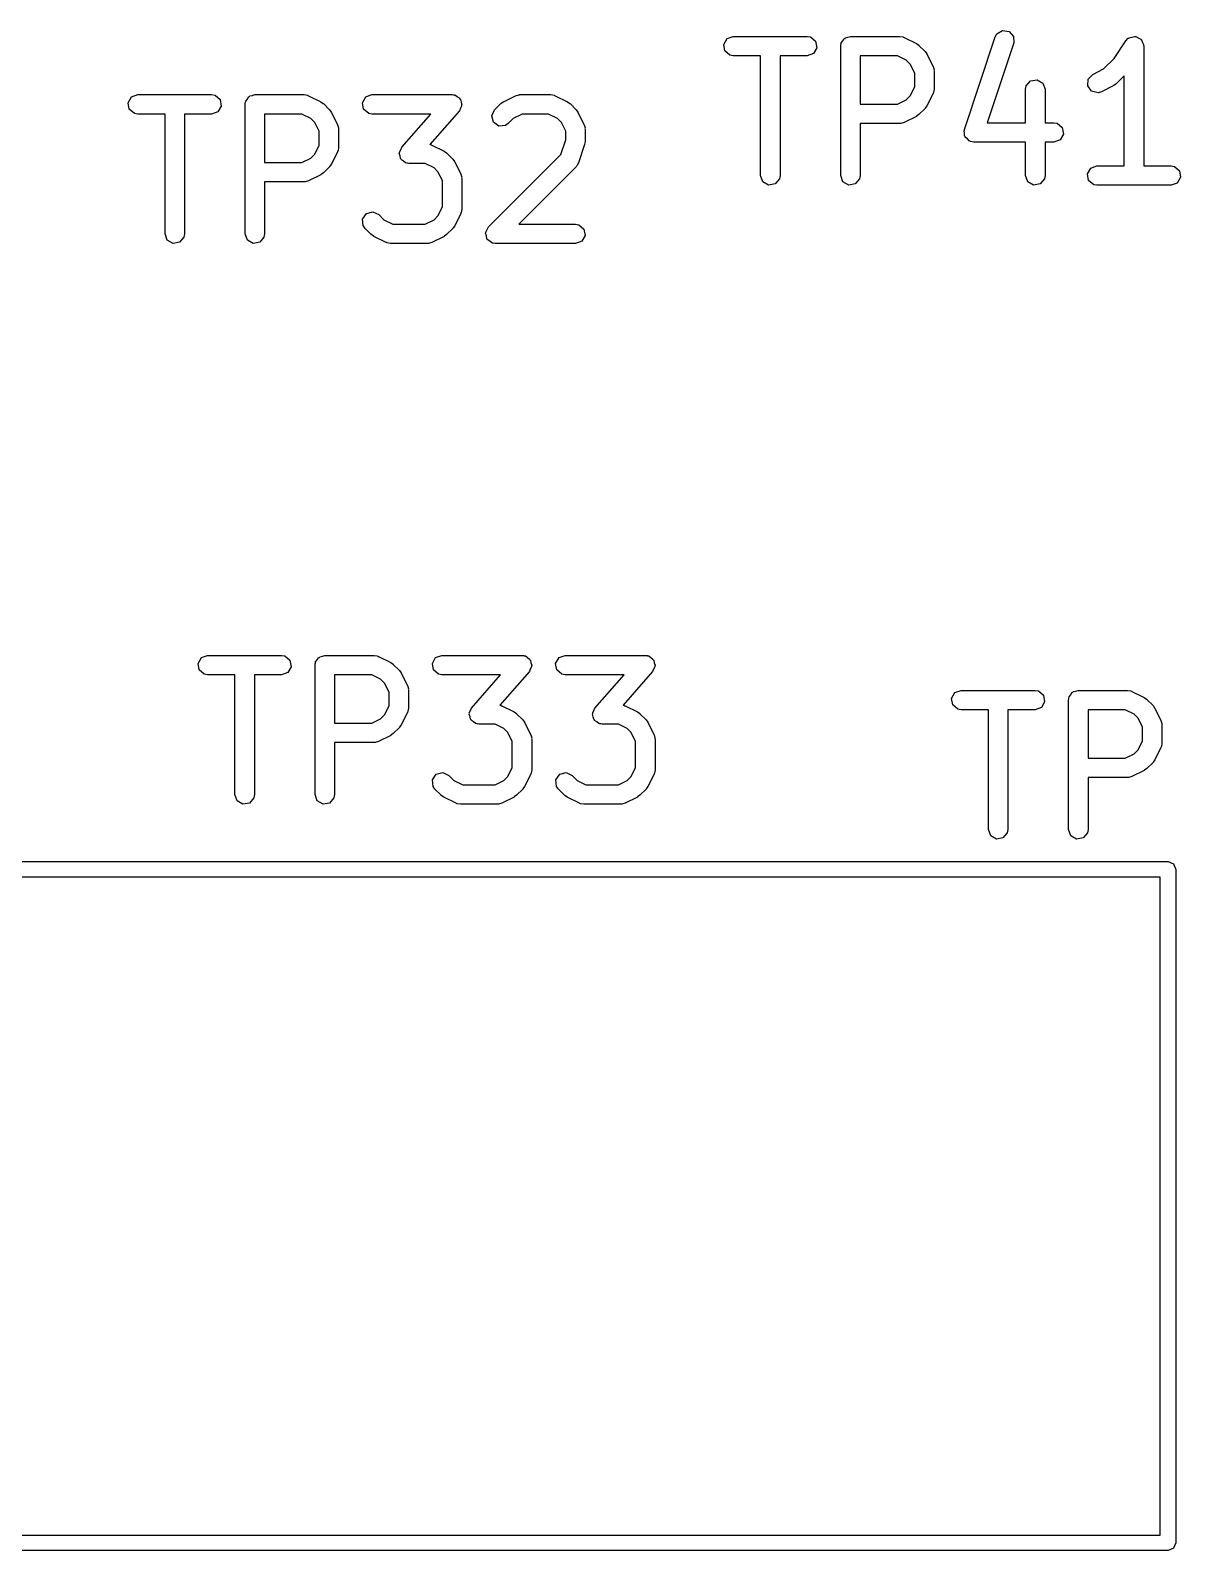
# Model space of a CAD drawing. Extents: x 93 to 212, y -133 to -50.
# Drawn here: x 128.15 to 137.04, y -61.67 to -49.93 of the extents above; entities that cross this region are included whole.
import ezdxf

# ---------------------------------------------------------------- set-up
doc = ezdxf.new("R2010")
doc.units = 0
doc.layers.add('BLACK', color=7, linetype='CONTINUOUS')

msp = doc.modelspace()

# ---------------------------------------------------------------- linework, layer by layer
at = {"layer": 'BLACK', "linetype": 'CONTINUOUS'}
for p, q in [((133.508, -50.0394), (133.534, -49.9949)), ((133.534, -49.9949), (133.582, -49.9774)), ((133.582, -49.9774), (134.153, -49.9774)), ((134.153, -49.9774), (134.179, -49.9819)), ((134.179, -49.9819), (134.218, -50.0149)), ((134.429, -50.0118), (134.438, -49.9949)), ((134.438, -49.9949), (134.445, -49.9926)), ((134.445, -49.9926), (134.449, -49.9874)), ((134.449, -49.9874), (134.468, -49.984)), ((134.468, -49.984), (134.487, -49.9774)), ((134.487, -49.9774), (134.868, -49.9774)), ((134.868, -49.9774), (134.893, -49.9819)), ((134.893, -49.9819), (134.897, -49.9848)), ((134.897, -49.9848), (134.901, -49.9853)), ((134.901, -49.9853), (134.996, -50.0329)), ((135.368, -50.6953), (135.606, -49.981)), ((135.606, -49.981), (135.618, -49.9581)), ((135.618, -49.9581), (135.662, -49.9313)), ((135.662, -49.9313), (135.713, -49.9388)), ((135.713, -49.9388), (135.747, -49.9772)), ((135.747, -49.9772), (135.748, -50.0285)), ((136.615, -50.0108), (136.633, -49.9919)), ((136.633, -49.9919), (136.637, -49.9907)), ((136.637, -49.9907), (136.64, -49.9874)), ((136.64, -49.9874), (136.661, -49.9836)), ((136.661, -49.9836), (136.682, -49.9775)), ((136.682, -49.9775), (136.686, -49.9793)), ((136.686, -49.9793), (136.69, -49.9785)), ((136.69, -49.9785), (136.709, -49.9894)), ((136.709, -49.9894), (136.729, -49.9981)), ((136.729, -49.9981), (136.731, -50.002)), ((136.731, -50.002), (136.735, -50.0042)), ((136.735, -50.0042), (136.742, -50.0246)), ((133.517, -50.0899), (133.508, -50.0394)), ((133.556, -50.1229), (133.517, -50.0899)), ((133.582, -50.1274), (133.556, -50.1229)), ((134.202, -50.1098), (134.153, -50.1274)), ((134.227, -50.0654), (134.202, -50.1098)), ((134.218, -50.0149), (134.227, -50.0654)), ((134.412, -50.0524), (134.413, -50.0426)), ((134.412, -51.0524), (134.412, -50.0524)), ((134.413, -50.0394), (134.414, -50.0365)), ((134.413, -50.0426), (134.413, -50.0394)), ((134.414, -50.0365), (134.416, -50.0267)), ((134.416, -50.0267), (134.429, -50.0118)), ((134.996, -50.0329), (135.014, -50.0463)), ((135.014, -50.0463), (135.016, -50.047)), ((135.016, -50.047), (135.064, -50.0946)), ((135.064, -50.0946), (135.076, -50.113)), ((135.076, -50.113), (135.078, -50.1141)), ((135.078, -50.1141), (135.125, -50.2093)), ((135.748, -50.0285), (135.543, -50.644)), ((136.524, -50.1475), (136.615, -50.0108)), ((136.742, -50.0246), (136.752, -50.0441)), ((136.752, -50.0441), (136.751, -50.0483)), ((136.751, -50.0483), (136.752, -50.0524)), ((136.752, -50.0524), (136.752, -50.9774)), ((133.793, -50.1274), (133.582, -50.1274)), ((133.793, -51.0524), (133.793, -50.1274)), ((134.153, -50.1274), (133.943, -50.1274)), ((133.943, -50.1274), (133.943, -51.0524)), ((134.562, -50.1274), (134.562, -50.5012)), ((134.85, -50.1274), (134.562, -50.1274)), ((134.918, -50.1616), (134.85, -50.1274)), ((134.949, -50.192), (134.918, -50.1616)), ((134.983, -50.2606), (134.949, -50.192)), ((135.125, -50.2093), (135.133, -50.2343)), ((135.133, -50.2343), (135.132, -50.2386)), ((135.132, -50.2386), (135.133, -50.2429)), ((136.358, -50.271), (136.442, -50.2288)), ((136.442, -50.2288), (136.524, -50.1475)), ((134.983, -50.368), (134.983, -50.2606)), ((135.133, -50.2429), (135.133, -50.3857)), ((135.845, -50.3601), (135.878, -50.3208)), ((135.878, -50.3208), (135.928, -50.3119)), ((135.928, -50.3119), (135.973, -50.3375)), ((135.973, -50.3375), (135.99, -50.3857)), ((136.32, -50.3595), (136.323, -50.3083)), ((136.323, -50.3083), (136.358, -50.271)), ((136.52, -50.3576), (136.425, -50.4052)), ((136.521, -50.3564), (136.52, -50.3576)), ((136.54, -50.3435), (136.521, -50.3564)), ((136.602, -50.2811), (136.54, -50.3435)), ((136.602, -50.9774), (136.602, -50.2811)), ((128.908, -50.4894), (128.934, -50.4449)), ((128.934, -50.4449), (128.982, -50.4274)), ((128.982, -50.4274), (129.553, -50.4274)), ((129.553, -50.4274), (129.579, -50.4319)), ((129.579, -50.4319), (129.618, -50.4649)), ((129.618, -50.4649), (129.627, -50.5154)), ((129.816, -50.4767), (129.829, -50.4618)), ((129.829, -50.4618), (129.838, -50.4449)), ((129.838, -50.4449), (129.845, -50.4426)), ((129.845, -50.4426), (129.849, -50.4374)), ((129.849, -50.4374), (129.868, -50.434)), ((129.868, -50.434), (129.887, -50.4274)), ((129.887, -50.4274), (130.268, -50.4274)), ((130.268, -50.4274), (130.293, -50.4319)), ((130.293, -50.4319), (130.297, -50.4348)), ((130.297, -50.4348), (130.301, -50.4353)), ((130.301, -50.4353), (130.396, -50.4829)), ((130.718, -50.4894), (130.743, -50.4449)), ((130.743, -50.4449), (130.791, -50.4274)), ((130.791, -50.4274), (131.41, -50.4274)), ((131.41, -50.4274), (131.422, -50.4293)), ((131.422, -50.4293), (131.425, -50.4288)), ((131.425, -50.4288), (131.428, -50.4304)), ((131.428, -50.4304), (131.436, -50.4319)), ((131.436, -50.4319), (131.452, -50.4449)), ((131.452, -50.4449), (131.469, -50.4554)), ((131.469, -50.4554), (131.471, -50.461)), ((131.471, -50.461), (131.475, -50.4649)), ((131.475, -50.4649), (131.479, -50.4848)), ((131.806, -50.4829), (131.901, -50.4353)), ((131.901, -50.4353), (131.926, -50.4279)), ((131.926, -50.4279), (131.93, -50.4289)), ((131.93, -50.4289), (131.934, -50.4274)), ((131.934, -50.4274), (132.172, -50.4274)), ((132.172, -50.4274), (132.198, -50.4319)), ((132.198, -50.4319), (132.201, -50.4348)), ((132.201, -50.4348), (132.206, -50.4353)), ((132.206, -50.4353), (132.301, -50.4829)), ((134.85, -50.5012), (134.918, -50.4669)), ((134.918, -50.4669), (134.949, -50.4365)), ((134.949, -50.4365), (134.983, -50.368)), ((135.125, -50.4193), (135.078, -50.5145)), ((135.126, -50.4148), (135.125, -50.4193)), ((135.129, -50.4114), (135.126, -50.4148)), ((135.133, -50.3857), (135.129, -50.4114)), ((135.84, -50.3857), (135.845, -50.3601)), ((135.84, -50.644), (135.84, -50.3857)), ((135.99, -50.3857), (135.99, -50.644)), ((136.35, -50.4007), (136.32, -50.3595)), ((136.4, -50.4126), (136.35, -50.4007)), ((136.425, -50.4052), (136.4, -50.4126)), ((128.917, -50.5399), (128.908, -50.4894)), ((128.956, -50.5729), (128.917, -50.5399)), ((128.982, -50.5774), (128.956, -50.5729)), ((129.193, -50.5774), (128.982, -50.5774)), ((129.193, -51.5024), (129.193, -50.5774)), ((129.553, -50.5774), (129.343, -50.5774)), ((129.343, -50.5774), (129.343, -51.5024)), ((129.602, -50.5598), (129.553, -50.5774)), ((129.627, -50.5154), (129.602, -50.5598)), ((129.812, -50.5024), (129.813, -50.4926)), ((129.812, -51.5024), (129.812, -50.5024)), ((129.813, -50.4894), (129.814, -50.4865)), ((129.813, -50.4926), (129.813, -50.4894)), ((129.814, -50.4865), (129.816, -50.4767)), ((129.962, -50.5774), (129.962, -50.9512)), ((130.25, -50.5774), (129.962, -50.5774)), ((130.318, -50.6116), (130.25, -50.5774)), ((130.396, -50.4829), (130.414, -50.4963)), ((130.414, -50.4963), (130.416, -50.497)), ((130.416, -50.497), (130.464, -50.5446)), ((130.464, -50.5446), (130.476, -50.563)), ((130.476, -50.563), (130.478, -50.5641)), ((130.478, -50.5641), (130.525, -50.6593)), ((130.726, -50.5399), (130.718, -50.4894)), ((130.766, -50.5729), (130.726, -50.5399)), ((130.791, -50.5774), (130.766, -50.5729)), ((131.245, -50.5774), (130.791, -50.5774)), ((131.021, -50.8339), (131.245, -50.5774)), ((131.467, -50.5518), (131.239, -50.8118)), ((131.474, -50.5329), (131.467, -50.5518)), ((131.484, -50.5154), (131.474, -50.5329)), ((131.479, -50.4848), (131.485, -50.5039)), ((131.485, -50.5039), (131.483, -50.5095)), ((131.483, -50.5095), (131.484, -50.5154)), ((131.717, -50.5911), (131.738, -50.5446)), ((131.73, -50.6406), (131.717, -50.5911)), ((131.738, -50.5446), (131.786, -50.497)), ((131.786, -50.497), (131.804, -50.4841)), ((131.804, -50.4841), (131.806, -50.4829)), ((131.952, -50.5774), (131.883, -50.6116)), ((132.155, -50.5774), (131.952, -50.5774)), ((132.223, -50.6116), (132.155, -50.5774)), ((132.301, -50.4829), (132.319, -50.4963)), ((132.319, -50.4963), (132.321, -50.497)), ((132.321, -50.497), (132.368, -50.5446)), ((132.368, -50.5446), (132.381, -50.563)), ((132.381, -50.563), (132.382, -50.5641)), ((132.382, -50.5641), (132.43, -50.6593)), ((134.562, -50.5012), (134.85, -50.5012)), ((135.016, -50.5816), (134.998, -50.5945)), ((135.064, -50.534), (135.016, -50.5816)), ((135.078, -50.5145), (135.064, -50.5325)), ((135.064, -50.5325), (135.064, -50.534)), ((130.349, -50.642), (130.318, -50.6116)), ((130.383, -50.7106), (130.349, -50.642)), ((130.383, -50.818), (130.383, -50.7106)), ((130.525, -50.6593), (130.533, -50.6843)), ((130.533, -50.6843), (130.532, -50.6886)), ((130.532, -50.6886), (130.533, -50.6929)), ((130.533, -50.6929), (130.533, -50.8357)), ((131.772, -50.6701), (131.73, -50.6406)), ((131.823, -50.6656), (131.772, -50.6701)), ((131.844, -50.6507), (131.823, -50.6656)), ((131.883, -50.6116), (131.844, -50.6507)), ((132.254, -50.642), (132.223, -50.6116)), ((132.288, -50.7106), (132.254, -50.642)), ((132.288, -50.7759), (132.288, -50.7106)), ((132.43, -50.6593), (132.437, -50.6843)), ((132.437, -50.6843), (132.436, -50.6886)), ((132.436, -50.6886), (132.438, -50.6929)), ((132.438, -50.6929), (132.438, -50.7881)), ((134.868, -50.6512), (134.562, -50.6512)), ((134.562, -50.6512), (134.562, -51.0524)), ((134.872, -50.6497), (134.868, -50.6512)), ((134.876, -50.6507), (134.872, -50.6497)), ((134.901, -50.6433), (134.876, -50.6507)), ((134.996, -50.5957), (134.901, -50.6433)), ((134.998, -50.5945), (134.996, -50.5957)), ((135.365, -50.706), (135.368, -50.7011)), ((135.369, -50.7262), (135.365, -50.706)), ((135.368, -50.7011), (135.368, -50.6953)), ((135.543, -50.644), (135.84, -50.644)), ((135.99, -50.644), (136.058, -50.644)), ((136.058, -50.644), (136.084, -50.6486)), ((136.084, -50.6486), (136.123, -50.6815)), ((136.123, -50.6815), (136.132, -50.7321)), ((130.349, -50.8865), (130.383, -50.818)), ((131.239, -50.8118), (131.246, -50.8129)), ((131.246, -50.8129), (131.249, -50.8157)), ((131.249, -50.8157), (131.254, -50.8163)), ((131.254, -50.8163), (131.349, -50.8639)), ((132.25, -50.8904), (132.288, -50.7759)), ((132.434, -50.8118), (132.386, -50.9547)), ((132.438, -50.7881), (132.434, -50.8102)), ((132.434, -50.8102), (132.434, -50.8118)), ((135.369, -50.7466), (135.369, -50.7262)), ((135.373, -50.7509), (135.369, -50.7466)), ((135.374, -50.7565), (135.373, -50.7509)), ((135.39, -50.7697), (135.374, -50.7565)), ((135.403, -50.785), (135.39, -50.7697)), ((135.409, -50.7858), (135.403, -50.785)), ((135.413, -50.7895), (135.409, -50.7858)), ((135.439, -50.794), (135.413, -50.7895)), ((135.84, -50.794), (135.439, -50.794)), ((135.84, -51.0524), (135.84, -50.794)), ((136.058, -50.794), (135.99, -50.794)), ((135.99, -50.794), (135.99, -51.0524)), ((136.106, -50.7765), (136.058, -50.794)), ((136.132, -50.7321), (136.106, -50.7765)), ((130.25, -50.9512), (130.318, -50.9169)), ((130.318, -50.9169), (130.349, -50.8865)), ((130.525, -50.8693), (130.478, -50.9645)), ((130.526, -50.8648), (130.525, -50.8693)), ((130.529, -50.8614), (130.526, -50.8648)), ((130.533, -50.8357), (130.529, -50.8614)), ((131.002, -50.8818), (131.004, -50.8762)), ((131.009, -50.9009), (131.002, -50.8818)), ((131.003, -50.8703), (131.013, -50.8528)), ((131.004, -50.8762), (131.003, -50.8703)), ((131.012, -50.9208), (131.009, -50.9009)), ((131.017, -50.9247), (131.012, -50.9208)), ((131.013, -50.8528), (131.021, -50.8339)), ((131.019, -50.9303), (131.017, -50.9247)), ((131.036, -50.9408), (131.019, -50.9303)), ((131.051, -50.9538), (131.036, -50.9408)), ((131.349, -50.8639), (131.367, -50.8772)), ((131.367, -50.8772), (131.368, -50.8779)), ((131.368, -50.8779), (131.416, -50.9255)), ((131.416, -50.9255), (131.429, -50.9439)), ((131.429, -50.9439), (131.43, -50.945)), ((131.43, -50.945), (131.478, -51.0403)), ((131.691, -51.4493), (132.25, -50.8904)), ((129.962, -50.9512), (130.25, -50.9512)), ((130.396, -51.0457), (130.301, -51.0933)), ((130.398, -51.0445), (130.396, -51.0457)), ((130.416, -51.0316), (130.398, -51.0445)), ((130.464, -50.984), (130.416, -51.0316)), ((130.478, -50.9645), (130.464, -50.9825)), ((130.464, -50.9825), (130.464, -50.984)), ((131.06, -50.9553), (131.051, -50.9538)), ((131.063, -50.9569), (131.06, -50.9553)), ((131.066, -50.9564), (131.063, -50.9569)), ((131.077, -50.9583), (131.066, -50.9564)), ((131.202, -50.9583), (131.077, -50.9583)), ((131.271, -50.9926), (131.202, -50.9583)), ((131.301, -51.023), (131.271, -50.9926)), ((131.335, -51.0915), (131.301, -51.023)), ((131.478, -51.0403), (131.485, -51.0652)), ((132.368, -50.984), (131.925, -51.4274)), ((132.37, -50.9799), (132.368, -50.984)), ((132.374, -50.9776), (132.37, -50.9799)), ((132.386, -50.9547), (132.374, -50.9776)), ((133.81, -51.1006), (133.793, -51.0524)), ((133.943, -51.0524), (133.938, -51.078)), ((134.429, -51.1006), (134.412, -51.0524)), ((134.562, -51.0524), (134.557, -51.078)), ((135.858, -51.1006), (135.84, -51.0524)), ((135.99, -51.0524), (135.986, -51.078)), ((136.318, -51.0394), (136.343, -50.9949)), ((136.326, -51.0899), (136.318, -51.0394)), ((136.343, -50.9949), (136.391, -50.9774)), ((136.391, -50.9774), (136.602, -50.9774)), ((136.752, -50.9774), (136.963, -50.9774)), ((136.963, -50.9774), (136.989, -50.9819)), ((136.989, -50.9819), (137.028, -51.0149)), ((137.028, -51.0149), (137.037, -51.0654)), ((130.268, -51.1012), (129.962, -51.1012)), ((129.962, -51.1012), (129.962, -51.5024)), ((130.272, -51.0997), (130.268, -51.1012)), ((130.276, -51.1007), (130.272, -51.0997)), ((130.301, -51.0933), (130.276, -51.1007)), ((131.335, -51.2942), (131.335, -51.0915)), ((131.485, -51.0652), (131.484, -51.0696)), ((131.484, -51.0696), (131.485, -51.0738)), ((131.485, -51.0738), (131.485, -51.3119)), ((133.855, -51.1262), (133.81, -51.1006)), ((133.905, -51.1173), (133.855, -51.1262)), ((133.938, -51.078), (133.905, -51.1173)), ((134.474, -51.1262), (134.429, -51.1006)), ((134.524, -51.1173), (134.474, -51.1262)), ((134.557, -51.078), (134.524, -51.1173)), ((135.902, -51.1262), (135.858, -51.1006)), ((135.953, -51.1173), (135.902, -51.1262)), ((135.986, -51.078), (135.953, -51.1173)), ((136.366, -51.1229), (136.326, -51.0899)), ((136.391, -51.1274), (136.366, -51.1229)), ((136.963, -51.1274), (136.391, -51.1274)), ((137.011, -51.1098), (136.963, -51.1274)), ((137.037, -51.0654), (137.011, -51.1098)), ((131.301, -51.3627), (131.335, -51.2942)), ((130.719, -51.3877), (130.748, -51.3457)), ((130.723, -51.4388), (130.719, -51.3877)), ((130.748, -51.3457), (130.798, -51.3324)), ((130.798, -51.3324), (130.844, -51.3541)), ((130.844, -51.3541), (130.883, -51.3931)), ((130.883, -51.3931), (130.952, -51.4274)), ((131.202, -51.4274), (131.271, -51.3931)), ((131.271, -51.3931), (131.301, -51.3627)), ((131.478, -51.3454), (131.43, -51.4407)), ((131.481, -51.3376), (131.478, -51.341)), ((131.478, -51.341), (131.478, -51.3454)), ((131.485, -51.3119), (131.481, -51.3376)), ((129.21, -51.5506), (129.193, -51.5024)), ((129.338, -51.528), (129.305, -51.5673)), ((129.343, -51.5024), (129.338, -51.528)), ((129.829, -51.5506), (129.812, -51.5024)), ((129.957, -51.528), (129.924, -51.5673)), ((129.962, -51.5024), (129.957, -51.528)), ((130.738, -51.4602), (130.723, -51.4388)), ((130.786, -51.5078), (130.738, -51.4602)), ((130.787, -51.5085), (130.786, -51.5078)), ((130.806, -51.5218), (130.787, -51.5085)), ((130.901, -51.5695), (130.806, -51.5218)), ((130.952, -51.4274), (131.202, -51.4274)), ((131.349, -51.5218), (131.254, -51.5695)), ((131.35, -51.5207), (131.349, -51.5218)), ((131.368, -51.5078), (131.35, -51.5207)), ((131.416, -51.4602), (131.368, -51.5078)), ((131.417, -51.4587), (131.416, -51.4602)), ((131.43, -51.4407), (131.417, -51.4587)), ((131.669, -51.4958), (131.671, -51.4927)), ((131.675, -51.5176), (131.669, -51.4958)), ((131.67, -51.4894), (131.681, -51.4698)), ((131.671, -51.4927), (131.67, -51.4894)), ((131.679, -51.5399), (131.675, -51.5176)), ((131.681, -51.4698), (131.691, -51.4493)), ((131.925, -51.4274), (132.363, -51.4274)), ((132.363, -51.4274), (132.389, -51.4319)), ((132.389, -51.4319), (132.428, -51.4649)), ((132.437, -51.5154), (132.411, -51.5598)), ((132.428, -51.4649), (132.437, -51.5154)), ((129.255, -51.5762), (129.21, -51.5506)), ((129.305, -51.5673), (129.255, -51.5762)), ((129.874, -51.5762), (129.829, -51.5506)), ((129.924, -51.5673), (129.874, -51.5762)), ((130.905, -51.57), (130.901, -51.5695)), ((130.909, -51.5729), (130.905, -51.57)), ((130.934, -51.5774), (130.909, -51.5729)), ((131.22, -51.5774), (130.934, -51.5774)), ((131.224, -51.5758), (131.22, -51.5774)), ((131.229, -51.5769), (131.224, -51.5758)), ((131.254, -51.5695), (131.229, -51.5769)), ((131.681, -51.5421), (131.679, -51.5399)), ((131.682, -51.5454), (131.681, -51.5421)), ((131.701, -51.5583), (131.682, -51.5454)), ((131.718, -51.5729), (131.701, -51.5583)), ((131.723, -51.5737), (131.718, -51.5729)), ((131.724, -51.5748), (131.723, -51.5737)), ((131.728, -51.5745), (131.724, -51.5748)), ((131.744, -51.5774), (131.728, -51.5745)), ((132.363, -51.5774), (131.744, -51.5774)), ((132.411, -51.5598), (132.363, -51.5774)), ((129.448, -54.8194), (129.474, -54.7749)), ((129.457, -54.8699), (129.448, -54.8194)), ((129.474, -54.7749), (129.522, -54.7574)), ((129.522, -54.7574), (130.093, -54.7574)), ((130.093, -54.7574), (130.119, -54.7619)), ((130.119, -54.7619), (130.158, -54.7949)), ((130.158, -54.7949), (130.167, -54.8454)), ((130.353, -54.8194), (130.354, -54.8165)), ((130.353, -54.8226), (130.353, -54.8194)), ((130.354, -54.8165), (130.356, -54.8067)), ((130.356, -54.8067), (130.369, -54.7918)), ((130.369, -54.7918), (130.378, -54.7749)), ((130.378, -54.7749), (130.385, -54.7726)), ((130.385, -54.7726), (130.389, -54.7674)), ((130.389, -54.7674), (130.408, -54.764)), ((130.408, -54.764), (130.427, -54.7574)), ((130.427, -54.7574), (130.808, -54.7574)), ((130.808, -54.7574), (130.833, -54.7619)), ((130.833, -54.7619), (130.837, -54.7648)), ((130.837, -54.7648), (130.841, -54.7653)), ((130.841, -54.7653), (130.936, -54.8129)), ((130.936, -54.8129), (130.954, -54.8263)), ((131.258, -54.8194), (131.283, -54.7749)), ((131.266, -54.8699), (131.258, -54.8194)), ((131.283, -54.7749), (131.331, -54.7574)), ((131.331, -54.7574), (131.95, -54.7574)), ((131.95, -54.7574), (131.962, -54.7593)), ((131.962, -54.7593), (131.965, -54.7588)), ((131.965, -54.7588), (131.968, -54.7604)), ((131.968, -54.7604), (131.976, -54.7619)), ((131.976, -54.7619), (131.992, -54.7749)), ((131.992, -54.7749), (132.009, -54.7854)), ((132.009, -54.7854), (132.011, -54.791)), ((132.011, -54.791), (132.015, -54.7949)), ((132.015, -54.7949), (132.019, -54.8148)), ((132.019, -54.8148), (132.025, -54.8339)), ((132.21, -54.8194), (132.236, -54.7749)), ((132.219, -54.8699), (132.21, -54.8194)), ((132.236, -54.7749), (132.284, -54.7574)), ((132.284, -54.7574), (132.903, -54.7574)), ((132.903, -54.7574), (132.914, -54.7593)), ((132.914, -54.7593), (132.917, -54.7588)), ((132.917, -54.7588), (132.92, -54.7604)), ((132.92, -54.7604), (132.929, -54.7619)), ((132.929, -54.7619), (132.944, -54.7749)), ((132.944, -54.7749), (132.961, -54.7854)), ((132.961, -54.7854), (132.963, -54.791)), ((132.963, -54.791), (132.968, -54.7949)), ((132.968, -54.7949), (132.971, -54.8148)), ((132.971, -54.8148), (132.978, -54.8339)), ((129.496, -54.9029), (129.457, -54.8699)), ((129.522, -54.9074), (129.496, -54.9029)), ((129.733, -54.9074), (129.522, -54.9074)), ((129.733, -55.8324), (129.733, -54.9074)), ((130.093, -54.9074), (129.883, -54.9074)), ((129.883, -54.9074), (129.883, -55.8324)), ((130.142, -54.8898), (130.093, -54.9074)), ((130.167, -54.8454), (130.142, -54.8898)), ((130.352, -54.8324), (130.353, -54.8226)), ((130.352, -55.8324), (130.352, -54.8324)), ((130.502, -54.9074), (130.502, -55.2812)), ((130.79, -54.9074), (130.502, -54.9074)), ((130.858, -54.9416), (130.79, -54.9074)), ((130.954, -54.8263), (130.956, -54.827)), ((130.956, -54.827), (131.004, -54.8746)), ((131.004, -54.8746), (131.016, -54.893)), ((131.016, -54.893), (131.018, -54.8941)), ((131.018, -54.8941), (131.065, -54.9893)), ((131.306, -54.9029), (131.266, -54.8699)), ((131.331, -54.9074), (131.306, -54.9029)), ((131.785, -54.9074), (131.331, -54.9074)), ((131.561, -55.1639), (131.785, -54.9074)), ((132.007, -54.8818), (131.779, -55.1418)), ((132.014, -54.8629), (132.007, -54.8818)), ((132.024, -54.8454), (132.014, -54.8629)), ((132.025, -54.8339), (132.023, -54.8395)), ((132.023, -54.8395), (132.024, -54.8454)), ((132.258, -54.9029), (132.219, -54.8699)), ((132.284, -54.9074), (132.258, -54.9029)), ((132.738, -54.9074), (132.284, -54.9074)), ((132.513, -55.1639), (132.738, -54.9074)), ((132.959, -54.8818), (132.732, -55.1418)), ((132.967, -54.8629), (132.959, -54.8818)), ((132.977, -54.8454), (132.967, -54.8629)), ((132.978, -54.8339), (132.976, -54.8395)), ((132.976, -54.8395), (132.977, -54.8454)), ((130.889, -54.972), (130.858, -54.9416)), ((130.923, -55.0406), (130.889, -54.972)), ((130.923, -55.148), (130.923, -55.0406)), ((131.065, -54.9893), (131.073, -55.0143)), ((131.073, -55.0143), (131.072, -55.0186)), ((131.072, -55.0186), (131.073, -55.0229)), ((131.073, -55.0229), (131.073, -55.1657)), ((135.268, -55.0894), (135.294, -55.0449)), ((135.294, -55.0449), (135.342, -55.0274)), ((135.342, -55.0274), (135.913, -55.0274)), ((135.913, -55.0274), (135.939, -55.0319)), ((135.939, -55.0319), (135.978, -55.0649)), ((136.189, -55.0618), (136.198, -55.0449)), ((136.198, -55.0449), (136.205, -55.0426)), ((136.205, -55.0426), (136.209, -55.0374)), ((136.209, -55.0374), (136.228, -55.034)), ((136.228, -55.034), (136.247, -55.0274)), ((136.247, -55.0274), (136.628, -55.0274)), ((136.628, -55.0274), (136.653, -55.0319)), ((136.653, -55.0319), (136.657, -55.0348)), ((136.657, -55.0348), (136.661, -55.0353)), ((136.661, -55.0353), (136.756, -55.0829)), ((130.889, -55.2165), (130.923, -55.148)), ((131.073, -55.1657), (131.069, -55.1914)), ((131.553, -55.1828), (131.561, -55.1639)), ((131.779, -55.1418), (131.786, -55.1429)), ((131.786, -55.1429), (131.789, -55.1457)), ((131.789, -55.1457), (131.794, -55.1463)), ((131.794, -55.1463), (131.889, -55.1939)), ((132.506, -55.1828), (132.513, -55.1639)), ((132.732, -55.1418), (132.738, -55.1429)), ((132.738, -55.1429), (132.741, -55.1457)), ((132.741, -55.1457), (132.746, -55.1463)), ((132.746, -55.1463), (132.841, -55.1939)), ((135.277, -55.1399), (135.268, -55.0894)), ((135.316, -55.1729), (135.277, -55.1399)), ((135.962, -55.1598), (135.913, -55.1774)), ((135.987, -55.1154), (135.962, -55.1598)), ((135.978, -55.0649), (135.987, -55.1154)), ((136.172, -55.1024), (136.173, -55.0926)), ((136.172, -56.1024), (136.172, -55.1024)), ((136.173, -55.0894), (136.174, -55.0865)), ((136.173, -55.0926), (136.173, -55.0894)), ((136.174, -55.0865), (136.176, -55.0767)), ((136.176, -55.0767), (136.189, -55.0618)), ((136.756, -55.0829), (136.774, -55.0963)), ((136.774, -55.0963), (136.776, -55.097)), ((136.776, -55.097), (136.824, -55.1446)), ((136.824, -55.1446), (136.836, -55.163)), ((136.836, -55.163), (136.838, -55.1641)), ((136.838, -55.1641), (136.885, -55.2593)), ((130.502, -55.2812), (130.79, -55.2812)), ((130.79, -55.2812), (130.858, -55.2469)), ((130.858, -55.2469), (130.889, -55.2165)), ((131.065, -55.1993), (131.018, -55.2945)), ((131.066, -55.1948), (131.065, -55.1993)), ((131.069, -55.1914), (131.066, -55.1948)), ((131.542, -55.2118), (131.544, -55.2062)), ((131.549, -55.2309), (131.542, -55.2118)), ((131.543, -55.2003), (131.553, -55.1828)), ((131.544, -55.2062), (131.543, -55.2003)), ((131.552, -55.2508), (131.549, -55.2309)), ((131.557, -55.2547), (131.552, -55.2508)), ((131.559, -55.2603), (131.557, -55.2547)), ((131.576, -55.2708), (131.559, -55.2603)), ((131.591, -55.2838), (131.576, -55.2708)), ((131.6, -55.2853), (131.591, -55.2838)), ((131.603, -55.2869), (131.6, -55.2853)), ((131.606, -55.2864), (131.603, -55.2869)), ((131.617, -55.2883), (131.606, -55.2864)), ((131.742, -55.2883), (131.617, -55.2883)), ((131.811, -55.3226), (131.742, -55.2883)), ((131.889, -55.1939), (131.907, -55.2072)), ((131.907, -55.2072), (131.908, -55.2079)), ((131.908, -55.2079), (131.956, -55.2555)), ((131.956, -55.2555), (131.969, -55.2739)), ((131.969, -55.2739), (131.97, -55.275)), ((131.97, -55.275), (132.018, -55.3703)), ((132.495, -55.2118), (132.497, -55.2062)), ((132.501, -55.2309), (132.495, -55.2118)), ((132.496, -55.2003), (132.506, -55.1828)), ((132.497, -55.2062), (132.496, -55.2003)), ((132.505, -55.2508), (132.501, -55.2309)), ((132.509, -55.2547), (132.505, -55.2508)), ((132.511, -55.2603), (132.509, -55.2547)), ((132.528, -55.2708), (132.511, -55.2603)), ((132.544, -55.2838), (132.528, -55.2708)), ((132.552, -55.2853), (132.544, -55.2838)), ((132.555, -55.2869), (132.552, -55.2853)), ((132.558, -55.2864), (132.555, -55.2869)), ((132.57, -55.2883), (132.558, -55.2864)), ((132.695, -55.2883), (132.57, -55.2883)), ((132.763, -55.3226), (132.695, -55.2883)), ((132.841, -55.1939), (132.859, -55.2072)), ((132.859, -55.2072), (132.861, -55.2079)), ((132.861, -55.2079), (132.908, -55.2555)), ((132.908, -55.2555), (132.921, -55.2739)), ((132.921, -55.2739), (132.922, -55.275)), ((132.922, -55.275), (132.97, -55.3703)), ((135.342, -55.1774), (135.316, -55.1729)), ((135.553, -55.1774), (135.342, -55.1774)), ((135.553, -56.1024), (135.553, -55.1774)), ((135.913, -55.1774), (135.703, -55.1774)), ((135.703, -55.1774), (135.703, -56.1024)), ((136.322, -55.1774), (136.322, -55.5512)), ((136.61, -55.1774), (136.322, -55.1774)), ((136.678, -55.2116), (136.61, -55.1774)), ((136.709, -55.242), (136.678, -55.2116)), ((136.743, -55.3106), (136.709, -55.242)), ((136.885, -55.2593), (136.893, -55.2843)), ((136.893, -55.2843), (136.892, -55.2886)), ((136.892, -55.2886), (136.893, -55.2929)), ((130.936, -55.3757), (130.841, -55.4233)), ((130.938, -55.3745), (130.936, -55.3757)), ((130.956, -55.3616), (130.938, -55.3745)), ((131.004, -55.314), (130.956, -55.3616)), ((131.018, -55.2945), (131.004, -55.3125)), ((131.004, -55.3125), (131.004, -55.314)), ((131.841, -55.353), (131.811, -55.3226)), ((131.875, -55.4215), (131.841, -55.353)), ((132.018, -55.3703), (132.025, -55.3952)), ((132.025, -55.3952), (132.024, -55.3996)), ((132.024, -55.3996), (132.025, -55.4038)), ((132.025, -55.4038), (132.025, -55.6419)), ((132.794, -55.353), (132.763, -55.3226)), ((132.828, -55.4215), (132.794, -55.353)), ((132.97, -55.3703), (132.977, -55.3952)), ((132.977, -55.3952), (132.976, -55.3996)), ((132.976, -55.3996), (132.978, -55.4038)), ((132.978, -55.4038), (132.978, -55.6419)), ((136.743, -55.418), (136.743, -55.3106)), ((136.893, -55.2929), (136.893, -55.4357)), ((130.808, -55.4312), (130.502, -55.4312)), ((130.502, -55.4312), (130.502, -55.8324)), ((130.812, -55.4297), (130.808, -55.4312)), ((130.816, -55.4307), (130.812, -55.4297)), ((130.841, -55.4233), (130.816, -55.4307)), ((131.875, -55.6242), (131.875, -55.4215)), ((132.828, -55.6242), (132.828, -55.4215)), ((136.61, -55.5512), (136.678, -55.5169)), ((136.678, -55.5169), (136.709, -55.4865)), ((136.709, -55.4865), (136.743, -55.418)), ((136.885, -55.4693), (136.838, -55.5645)), ((136.886, -55.4648), (136.885, -55.4693)), ((136.889, -55.4614), (136.886, -55.4648)), ((136.893, -55.4357), (136.889, -55.4614)), ((131.841, -55.6927), (131.875, -55.6242)), ((132.794, -55.6927), (132.828, -55.6242)), ((136.322, -55.5512), (136.61, -55.5512)), ((136.776, -55.6316), (136.758, -55.6445)), ((136.824, -55.584), (136.776, -55.6316)), ((136.838, -55.5645), (136.824, -55.5825)), ((136.824, -55.5825), (136.824, -55.584)), ((131.259, -55.7177), (131.288, -55.6757)), ((131.263, -55.7688), (131.259, -55.7177)), ((131.288, -55.6757), (131.338, -55.6624)), ((131.338, -55.6624), (131.384, -55.6841)), ((131.384, -55.6841), (131.423, -55.7231)), ((131.423, -55.7231), (131.492, -55.7574)), ((131.492, -55.7574), (131.742, -55.7574)), ((131.742, -55.7574), (131.811, -55.7231)), ((131.811, -55.7231), (131.841, -55.6927)), ((132.018, -55.6754), (131.97, -55.7707)), ((132.021, -55.6676), (132.018, -55.671)), ((132.018, -55.671), (132.018, -55.6754)), ((132.025, -55.6419), (132.021, -55.6676)), ((132.211, -55.7177), (132.241, -55.6757)), ((132.216, -55.7688), (132.211, -55.7177)), ((132.241, -55.6757), (132.29, -55.6624)), ((132.29, -55.6624), (132.337, -55.6841)), ((132.337, -55.6841), (132.376, -55.7231)), ((132.376, -55.7231), (132.444, -55.7574)), ((132.444, -55.7574), (132.695, -55.7574)), ((132.695, -55.7574), (132.763, -55.7231)), ((132.763, -55.7231), (132.794, -55.6927)), ((132.97, -55.6754), (132.922, -55.7707)), ((132.973, -55.6676), (132.97, -55.671)), ((132.97, -55.671), (132.97, -55.6754)), ((132.978, -55.6419), (132.973, -55.6676)), ((136.628, -55.7012), (136.322, -55.7012)), ((136.322, -55.7012), (136.322, -56.1024)), ((136.632, -55.6997), (136.628, -55.7012)), ((136.636, -55.7007), (136.632, -55.6997)), ((136.661, -55.6933), (136.636, -55.7007)), ((136.756, -55.6457), (136.661, -55.6933)), ((136.758, -55.6445), (136.756, -55.6457)), ((129.75, -55.8806), (129.733, -55.8324)), ((129.878, -55.858), (129.845, -55.8973)), ((129.883, -55.8324), (129.878, -55.858)), ((130.369, -55.8806), (130.352, -55.8324)), ((130.497, -55.858), (130.464, -55.8973)), ((130.502, -55.8324), (130.497, -55.858)), ((131.278, -55.7902), (131.263, -55.7688)), ((131.326, -55.8378), (131.278, -55.7902)), ((131.327, -55.8385), (131.326, -55.8378)), ((131.346, -55.8518), (131.327, -55.8385)), ((131.441, -55.8995), (131.346, -55.8518)), ((131.889, -55.8518), (131.794, -55.8995)), ((131.89, -55.8507), (131.889, -55.8518)), ((131.908, -55.8378), (131.89, -55.8507)), ((131.956, -55.7902), (131.908, -55.8378)), ((131.957, -55.7887), (131.956, -55.7902)), ((131.97, -55.7707), (131.957, -55.7887)), ((132.231, -55.7902), (132.216, -55.7688)), ((132.278, -55.8378), (132.231, -55.7902)), ((132.28, -55.8385), (132.278, -55.8378)), ((132.298, -55.8518), (132.28, -55.8385)), ((132.393, -55.8995), (132.298, -55.8518)), ((132.841, -55.8518), (132.746, -55.8995)), ((132.842, -55.8507), (132.841, -55.8518)), ((132.861, -55.8378), (132.842, -55.8507)), ((132.908, -55.7902), (132.861, -55.8378)), ((132.909, -55.7887), (132.908, -55.7902)), ((132.922, -55.7707), (132.909, -55.7887)), ((129.795, -55.9062), (129.75, -55.8806)), ((129.845, -55.8973), (129.795, -55.9062)), ((130.414, -55.9062), (130.369, -55.8806)), ((130.464, -55.8973), (130.414, -55.9062)), ((131.445, -55.9), (131.441, -55.8995)), ((131.449, -55.9029), (131.445, -55.9)), ((131.474, -55.9074), (131.449, -55.9029)), ((131.76, -55.9074), (131.474, -55.9074)), ((131.764, -55.9058), (131.76, -55.9074)), ((131.769, -55.9069), (131.764, -55.9058)), ((131.794, -55.8995), (131.769, -55.9069)), ((132.398, -55.9), (132.393, -55.8995)), ((132.401, -55.9029), (132.398, -55.9)), ((132.427, -55.9074), (132.401, -55.9029)), ((132.712, -55.9074), (132.427, -55.9074)), ((132.717, -55.9058), (132.712, -55.9074)), ((132.721, -55.9069), (132.717, -55.9058)), ((132.746, -55.8995), (132.721, -55.9069)), ((135.57, -56.1506), (135.553, -56.1024)), ((135.703, -56.1024), (135.698, -56.128)), ((136.189, -56.1506), (136.172, -56.1024)), ((136.322, -56.1024), (136.317, -56.128)), ((135.615, -56.1762), (135.57, -56.1506)), ((135.665, -56.1673), (135.615, -56.1762)), ((135.698, -56.128), (135.665, -56.1673)), ((136.234, -56.1762), (136.189, -56.1506)), ((136.284, -56.1673), (136.234, -56.1762)), ((136.317, -56.128), (136.284, -56.1673)), ((121.58, -56.35), (136.94, -56.35)), ((136.94, -56.35), (136.982, -56.3676)), ((136.982, -56.3676), (137, -56.41)), ((137, -56.41), (137, -61.61)), ((136.88, -56.47), (121.64, -56.47)), ((136.88, -61.55), (136.88, -56.47)), ((124.24, -61.55), (136.88, -61.55)), ((137, -61.61), (136.982, -61.6524)), ((136.94, -61.67), (124.18, -61.67)), ((136.982, -61.6524), (136.94, -61.67))]:
    msp.add_line(p, q, dxfattribs=at)

doc.saveas('drawing.dxf')
